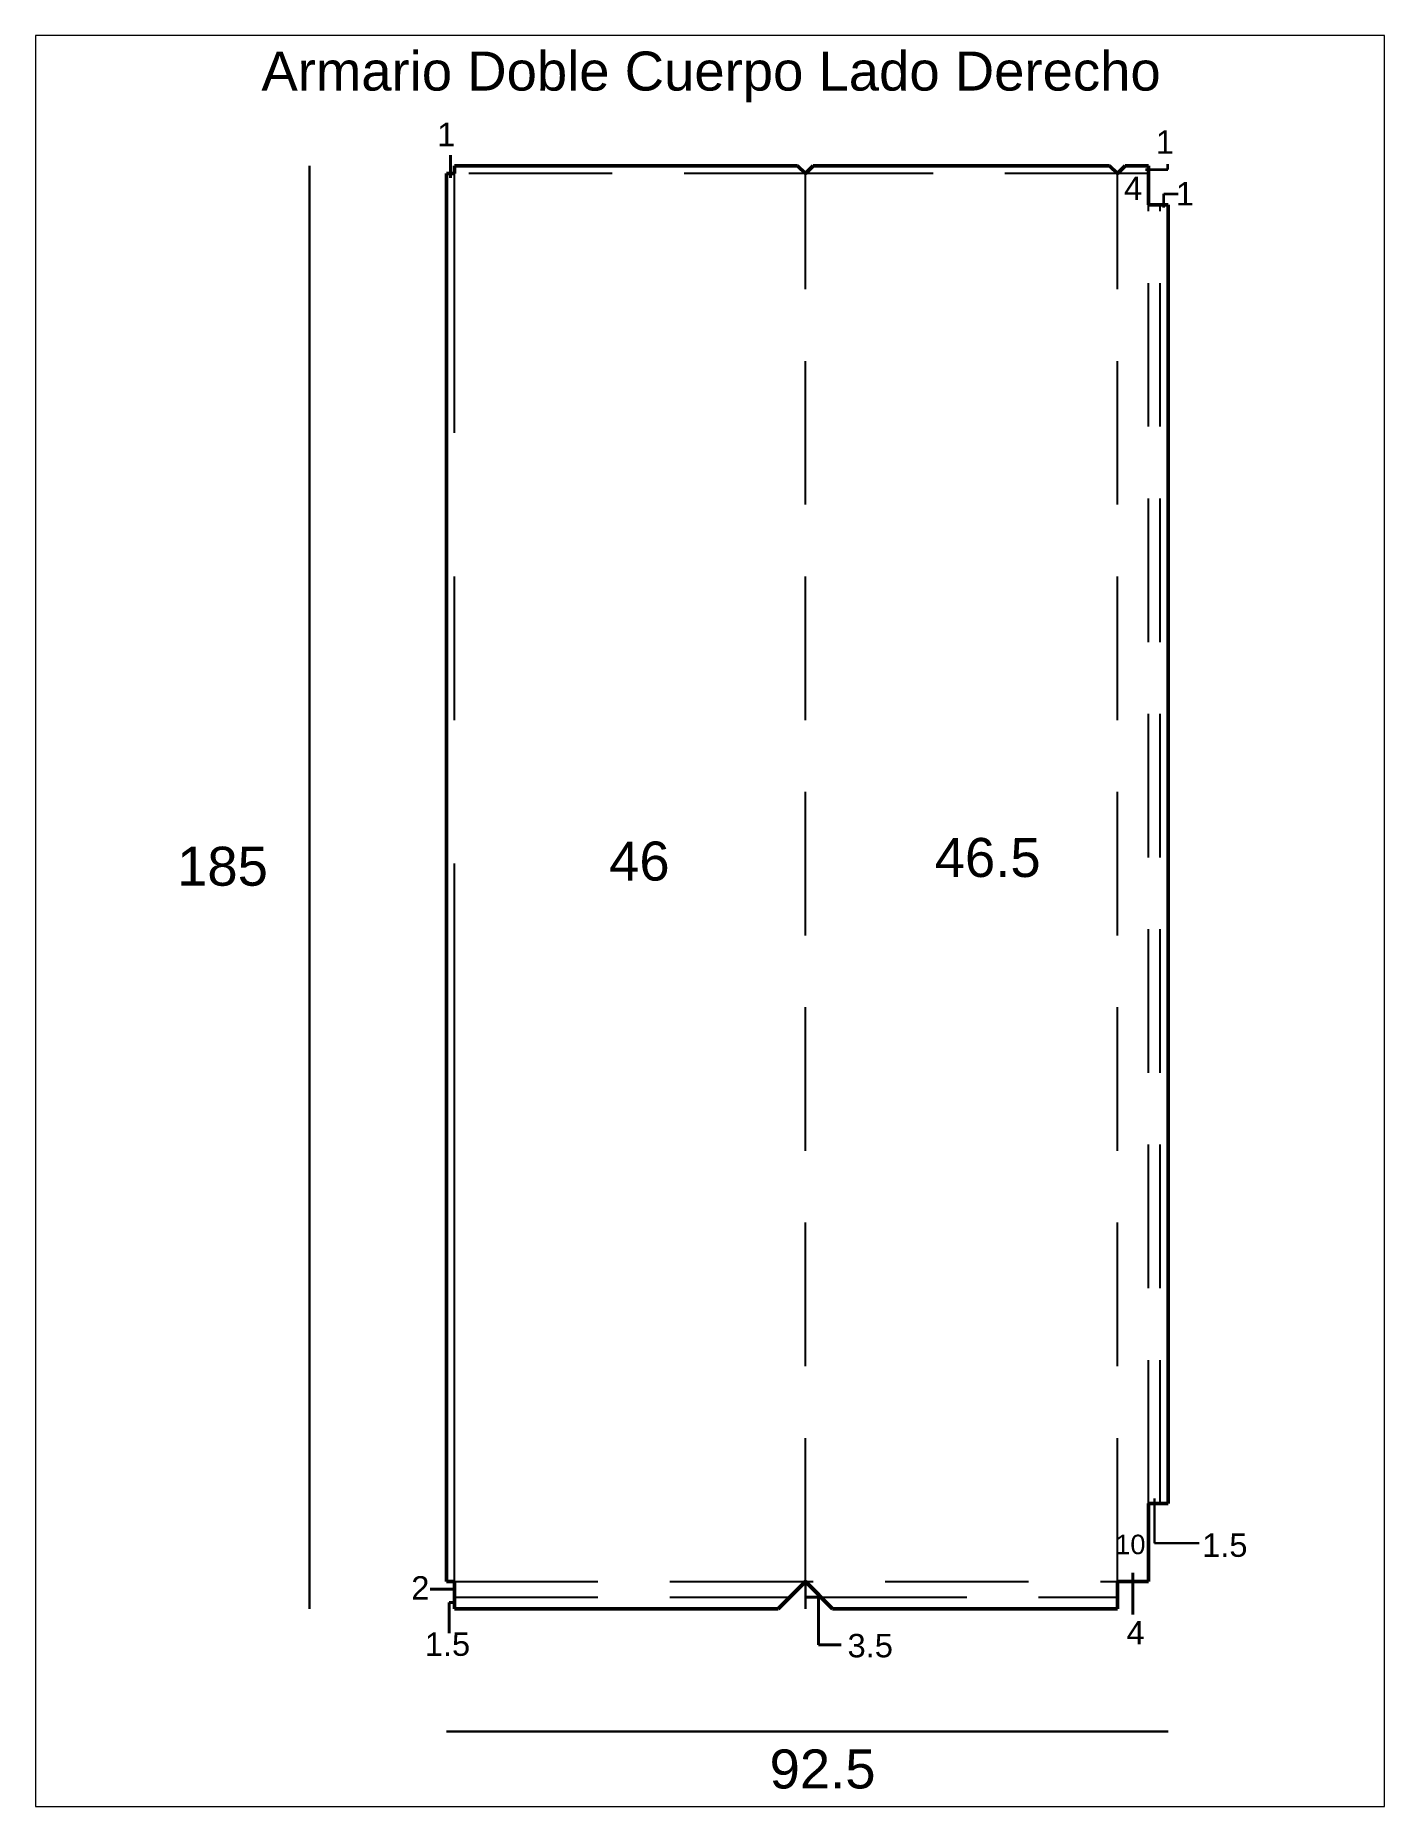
# Paper-space layout 'Layout2' of a CAD drawing. Header units: millimetres. Extents: x 0 to 203, y 0 to 267.
# The model-space entities are those that its viewports show. They can reach past a viewport. Long polylines and large blocks are cut down to what shows.
import ezdxf

# ---------------------------------------------------------------- set-up
doc = ezdxf.new("R2010")
doc.units = ezdxf.units.MM
doc.header["$LTSCALE"] = 0.2
doc.linetypes.add('CENTERX2', pattern=[101.6, 63.5, -12.7, 12.7, -12.7])
doc.linetypes.add('DASHED', pattern=[19.05, 12.7, -6.35])
doc.styles.get("Standard").update_dxf_attribs({"font": 'arial.ttf'})

msp = doc.modelspace()

# ---------------------------------------------------------------- linework, layer by layer
at = {"color": 0, "lineweight": 40}
for p, q in [((-2137.5, 2200.2), (-2137.5, 2229)), ((-1262.9, 411.6), (-1262.9, 358.3)), ((-2163.7, 391), (-2132.7, 391)), ((-2132.7, 373.8), (-2139.1, 373.8)), ((-2139.1, 373.8), (-2139.1, 334.6)), ((-1682.6, 380.5), (-1665.8, 380.5)), ((-1665.8, 380.5), (-1665.8, 319.6)), ((-1665.8, 319.6), (-1636.5, 319.6))]:
    msp.add_line(p, q, dxfattribs=at)
at = {"color": 0, "lineweight": 30}
for p, q in [((-2318.3, 2215.5), (-2318.3, 365.5)), ((-1235, 507.2), (-1235, 449.9)), ((-1235, 449.9), (-1177.5, 449.9)), ((-1682.6, 400.5), (-1682.6, 365.5)), ((-2142.6, 208.6), (-1217.6, 208.6))]:
    msp.add_line(p, q, dxfattribs=at)
at = {"lineweight": 50}
msp.add_line((-2132.6, 2205.5), (-2142.6, 2205.5), dxfattribs=at)
at = {"color": 150, "lineweight": 50}
for p, q in [((-2142.6, 2205.5), (-2132.6, 2205.5)), ((-2132.6, 2215.5), (-2132.6, 2205.5)), ((-1682.6, 2205.5), (-1692.6, 2215.5)), ((-1672.6, 2215.5), (-1682.6, 2205.5)), ((-1282.6, 2205.5), (-1292.6, 2215.5)), ((-1272.6, 2215.5), (-1282.6, 2205.5)), ((-1242.6, 2215.5), (-1272.6, 2215.5)), ((-1242.6, 2205.5), (-1242.6, 2215.5)), ((-1242.6, 2165.5), (-1242.6, 2205.5)), ((-1217.6, 2165.5), (-1242.6, 2165.5)), ((-1242.6, 400.5), (-1242.6, 500.5)), ((-1242.6, 500.5), (-1217.6, 500.5)), ((-2132.6, 400.5), (-2142.6, 400.5)), ((-2132.6, 365.5), (-2132.6, 400.5)), ((-1682.6, 400.5), (-1717.6, 365.5)), ((-1647.6, 365.5), (-1682.6, 400.5)), ((-1282.6, 365.5), (-1282.6, 400.5)), ((-1282.6, 400.5), (-1242.6, 400.5))]:
    msp.add_line(p, q, dxfattribs=at)
at = {"color": 6, "linetype": 'CENTERX2'}
msp.add_line((-2132.6, 400.5), (-2132.6, 2205.5), dxfattribs=at)
at = {"color": 3, "linetype": 'DASHED'}
for p, q in [((-1654, 2205.5), (-2132.6, 2205.5)), ((-1242.6, 2205.5), (-1654, 2205.5)), ((-1282.6, 400.5), (-1282.6, 2205.5)), ((-1242.6, 500.5), (-1242.6, 2165.5)), ((-1227.6, 500.5), (-1227.6, 2165.5)), ((-2132.6, 400.5), (-1282.6, 400.5)), ((-2132.6, 380.5), (-1705.5, 380.5)), ((-1659.8, 380.5), (-1282.6, 380.5))]:
    msp.add_line(p, q, dxfattribs=at)
at = {"color": 3, "linetype": 'DASHED', "lineweight": 25}
msp.add_line((-1682.6, 400.5), (-1682.6, 2205.5), dxfattribs=at)
at = {"color": 0, "lineweight": 35}
for p, q in [((-1246.4, 2210.9), (-1217.9, 2210.9)), ((-1217.9, 2210.9), (-1217.9, 2217.7)), ((-1222.8, 2161.9), (-1222.8, 2179.4)), ((-1222.8, 2179.4), (-1204.4, 2179.4))]:
    msp.add_line(p, q, dxfattribs=at)
at = {"color": 4}
msp.add_line((-2123.3, 365.5), (-2123.3, 365.5), dxfattribs=at)
at = {"color": 150, "lineweight": 50}
for points in [[(-2142.6, 400.5), (-2142.6, 2205.5)], [(-2132.6, 2215.5), (-1692.6, 2215.5)], [(-1672.6, 2215.5), (-1292.6, 2215.5)], [(-1217.6, 2165.5), (-1217.6, 500.5)], [(-1717.6, 365.5), (-2132.6, 365.5)], [(-1282.6, 365.5), (-1647.6, 365.5)]]:
    msp.add_lwpolyline(points, dxfattribs=at)

# ---------------------------------------------------------------- texts
at = {"color": 0, "lineweight": 30}
for s, width, insert, char_height, attachment_point in [('Armario Doble Cuerpo Lado Derecho', 1179.153, (-2380, 2361.9), 50, 1), ('1', 31.858, (-2131.5, 2270.6), 30, 3), ('1', 40.06, (-1210.1, 2260.9), 30, 3), ('4', 38.391, (-1250.7, 2201.7), 30, 3), ('1', 21.943, (-1184.4, 2194.6), 30, 3), ('185', 208.308, (-2488.2, 1342.6), 50, 1), ('46', 230.046, (-1856.6, 1349.2), 50, 3), ('46.5', 202.753, (-1380.9, 1353.8), 50, 3), ('10', 22.495, (-1246.5, 460.7), 25, 3), ('1.5', 49.902, (-1115.7, 462.3), 30, 3), ('2', 23.157, (-2164.6, 407.5), 30, 3), ('4', 55.596, (-1247.6, 350), 30, 3), ('1.5', 39.001, (-2112.4, 335.4), 30, 3), ('3.5', 56.22, (-1570.3, 333.5), 30, 3), ('92.5', 454.989, (-1728.5, 185.4), 50, 1)]:
    msp.add_mtext_dynamic_manual_height_columns(s, width=width, gutter_width=12.5, heights=[0], dxfattribs=dict(at, insert=insert, char_height=char_height, attachment_point=attachment_point))

psp = doc.layouts.new('Layout2')

# ---------------------------------------------------------------- viewports
at = {"layer": '0', "view_target_point": (-1855.89, 1195.73)}
psp.add_viewport(center=(101.6, 133.35), size=(203.2, 266.698), view_center_point=(51.02, 51.66), view_height=2270.405, dxfattribs=at)

doc.saveas('drawing.dxf')
